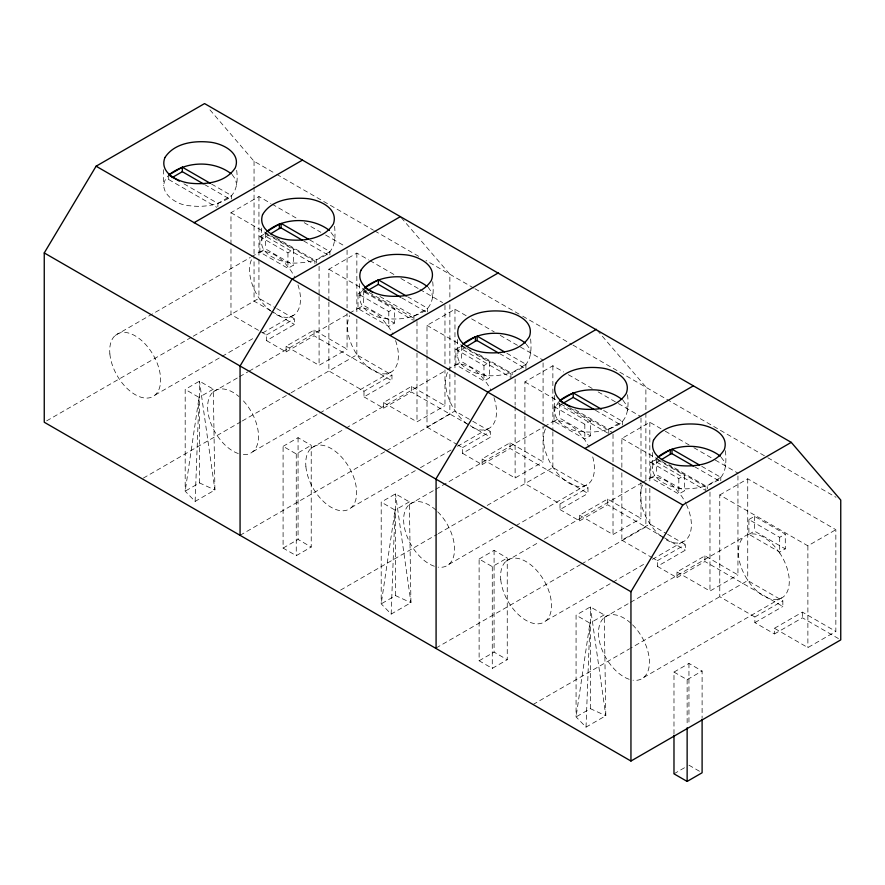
<?xml version="1.0" encoding="UTF-8"?>
<svg xmlns="http://www.w3.org/2000/svg" width="885" height="885" viewBox="0 0 885 885"><rect width="100%" height="100%" fill="white"/><g stroke="black" fill="none" stroke-linecap="round" stroke-linejoin="round"><path stroke-width="0.66" stroke-dasharray="4.42 3.32" d="M195.131 501.408L199.025 397.409L213.318 389.157L214.911 489.98L195.131 501.408L185.186 491.164L185.186 389.411L199.468 381.158L213.318 389.157M391.159 614.09L395.053 510.103L409.346 501.85L410.939 602.674L391.159 614.09L381.203 603.858L381.203 502.105L395.495 493.852L409.346 501.85M586.025 727.138L589.919 623.151L604.212 614.898L605.805 715.722L586.025 727.138L576.069 716.905L576.069 615.152L590.361 606.9L604.212 614.898M334.596 226.283C335.614 237.191 335.548 250.488 324.175 256.097C316.376 260.699 307.394 262.48 298.433 262.922C282.647 264.781 249.592 252.081 266.12 232.058L266.12 236.583L313.733 264.073M530.624 338.966C531.631 349.885 531.564 363.182 520.203 368.791C512.393 373.381 503.421 375.174 494.461 375.616C478.674 377.464 445.62 364.764 462.147 344.752L462.147 349.276L510.944 377.441L510.944 372.928L476.429 352.993M725.479 450.686C726.319 461.937 726.972 475.986 715.069 481.838C707.259 486.429 698.276 488.221 689.327 488.664C673.529 490.522 640.486 477.823 657.013 457.799L657.013 462.324L705.81 490.489L705.81 485.976L668.916 464.669M236.682 170.329C238.043 181.425 237.091 194.645 225.564 199.988C214.756 205.785 202.145 207.267 190.087 205.785C175.993 205.597 154.742 190.507 167.962 176.049M432.71 281.695C433.893 293.112 433.694 307.106 421.592 312.682C410.773 318.478 398.173 319.961 386.103 318.467C371.335 318.456 350.15 302.073 364.742 287.713M627.576 394.743C628.759 406.16 628.549 420.154 616.447 425.729C605.639 431.526 593.038 433.008 580.969 431.515C566.887 431.338 545.625 416.238 558.844 401.79M266.12 236.583L268.332 235.244M309.673 239.901L329.906 251.583L316.675 259.637L316.675 263.033M462.147 349.276L465.455 347.263M506.884 353.281L525.933 364.266L512.692 372.331L512.692 374.587M657.013 462.324L660.321 460.311M701.75 466.329L720.788 477.325L707.558 485.378L707.558 488.774M168.714 175.02L168.714 179.544L170.982 178.239M183.936 183.814L217.898 203.417L231.494 195.563L231.494 198.959M230.974 244.326L230.974 212.699L258.94 196.547L270.854 203.417M259.891 236.649L265.478 233.419L293.543 249.614L293.543 265.091L287.946 268.321L259.891 252.114L259.891 236.649L287.946 252.844L293.543 249.614M115.238 335.437L250.322 257.447M251.517 256.761L255.101 254.692A35.997 20.786 60 0 1 285.18 263.387L290.877 270.633A35.997 20.786 60 0 1 294.915 277.613M259.891 252.114L265.478 248.884L293.543 265.091M46.639 420.873L192.067 336.908M193.251 336.223L258.94 298.3L275.523 307.869M328.877 300.845L328.877 269.228L356.854 253.077L368.757 259.947M155.085 395.042L220.841 357.075M222.035 356.389L254.305 337.749M262.679 332.915L294.948 314.286M266.496 334.95L294.462 318.799L294.462 324.452L266.496 340.603L266.496 334.95L230.974 314.452L230.974 245.698M358.005 293.809L363.602 290.579L394.4 308.356L394.4 323.136L388.803 326.366L358.005 308.588L358.005 293.809L388.803 311.586L394.4 308.356M364.742 289.981L364.742 292.238L367.01 290.933M266.496 340.603L286.076 351.909L286.076 346.256L314.053 330.105L347.064 349.166L347.064 313.423M213.318 391.823L238.419 377.331M239.614 376.634L247.977 371.811M249.172 371.114L348.402 313.832M349.597 313.146L353.181 311.066A35.997 20.786 60 0 1 383.327 320.182L388.991 327.472A35.997 20.786 60 0 1 392.984 334.475M358.005 308.588L363.602 305.358L394.4 323.136M286.076 351.909L314.053 335.758L391.955 380.738L391.955 375.085L356.854 354.819L291.165 392.752M286.076 346.256L319.087 365.317L347.064 349.166M379.964 296.508L413.926 316.111L427.521 308.257L427.521 312.781M143.348 478.088L241.096 421.647M242.291 420.961L289.97 393.438M427.001 354.265L427.001 325.392L454.967 309.241L466.882 316.111M252.822 451.704L318.578 413.749M319.773 413.052L392.697 370.959M199.468 482.911L199.468 381.158L214.911 489.98L199.468 482.911L185.186 491.164L199.025 397.409L185.186 389.411M328.877 302.227L328.877 370.97L363.989 391.236L391.955 375.085M363.989 391.236L363.989 396.889L391.955 380.738M283.089 446.339L298.068 437.688L311.221 445.288L311.221 547.041L296.254 555.68L283.089 548.081L283.089 446.339L296.254 453.928L311.221 445.288M455.908 349.332L461.505 346.101L489.571 362.308L489.571 377.773L483.973 381.004L455.908 364.808L455.908 349.332L483.973 365.538L489.571 362.308M363.989 396.889L383.57 408.195L383.57 402.542L411.536 386.391L444.967 405.695L444.967 369.941M311.266 448.131L344.741 428.805M345.935 428.119L446.35 370.14M447.544 369.443L451.129 367.375A35.997 20.786 60 0 1 481.208 376.081L486.894 383.316A35.997 20.786 60 0 1 490.943 390.307M455.908 364.808L461.505 361.578L489.571 377.773M383.57 408.195L411.536 392.044L468.984 424.988M383.57 402.542L416.99 421.846L444.967 405.695M427.001 355.637L427.001 427.134L454.967 410.983L471.55 420.552M240.067 535.303L385.495 451.339M386.69 450.653L449.868 414.169L449.868 300.358M524.905 414.91L524.905 381.911L552.871 365.759L563.59 371.954M351.113 507.724L415.662 470.455M420.441 467.7L451.527 449.746M457.501 446.305L490.976 426.979M283.089 548.081L298.068 539.441L311.221 547.041M462.523 447.644L490.489 431.493L490.489 437.146L462.523 453.297L462.523 447.644L457.777 444.912M560.813 403.947L590.417 421.05L590.417 435.818L584.83 439.048L554.032 421.271L554.032 406.503L559.63 403.272M561.875 403.98L559.608 405.286L607.608 432.997M462.523 453.297L482.104 464.603L482.104 458.95L510.07 442.799L543.08 461.859L543.08 426.105M409.335 504.516L434.447 490.013M435.641 489.328L543.224 427.212M544.419 426.526L549.209 423.76A35.997 20.786 60 0 1 579.354 432.865L585.007 440.155A35.997 20.786 60 0 1 589.012 447.168M554.032 421.271L559.63 418.041L590.417 435.818M482.104 464.603L510.07 448.452L587.983 493.432L587.983 487.779L552.871 467.512L487.181 505.435M554.032 406.503L584.83 424.28L590.417 421.05M482.104 458.95L515.114 478.011L543.08 461.859M574.83 409.556L608.78 429.159L622.387 421.304L622.387 425.829M340.57 590.085L437.124 534.341M438.307 533.655L482.413 508.189M621.856 467.313L621.856 438.44L649.833 422.289L664.126 430.541M448.85 564.398L514.605 526.431M515.8 525.745L588.713 483.641M395.495 595.605L395.495 493.852L410.939 602.674L395.495 595.605L381.203 603.858L395.053 510.103L381.203 502.105M524.905 416.293L524.905 483.664L560.006 503.93L587.983 487.779M560.006 503.93L560.006 509.583L587.983 493.432M479.117 559.021L494.084 550.381L507.249 557.981L507.249 659.723L492.27 668.374L479.117 660.774L479.117 559.021L492.27 566.621L507.249 557.981M650.774 462.379L656.371 459.149L684.426 475.356L684.426 490.821L678.828 494.051L650.774 477.856L650.774 462.379L678.828 478.586L684.426 475.356M560.006 509.583L579.586 520.889L579.586 515.236L607.564 499.085L640.994 518.389L640.994 482.635M506.131 561.178L539.596 541.852M544.386 539.087L641.216 483.188M642.41 482.502L645.995 480.422A35.997 20.786 60 0 1 676.063 489.128L681.76 496.363A35.997 20.786 60 0 1 685.798 503.355M650.774 477.856L656.371 474.625L684.426 490.821M579.586 520.889L607.564 504.738L663.296 537.162M579.586 515.236L613.017 534.54L640.994 518.389M621.856 472.811L621.856 540.182L649.833 524.031L666.405 533.6M436.084 647.986L580.328 564.718M581.511 564.033L645.884 526.863L645.884 482.989M719.77 494.958L747.736 478.807L835.849 529.684L835.849 631.436L807.883 647.588L774.452 628.284L774.452 633.937L754.872 622.631L754.872 616.978L719.77 596.711L719.77 494.958L807.883 545.835L835.849 529.684M545.979 620.772L611.723 582.817M612.918 582.12L646.393 562.805M652.367 559.353L685.842 540.027M479.117 660.774L494.084 652.134L507.249 659.723M657.378 560.692L685.355 544.54L685.355 550.193L657.378 566.345L657.378 560.692L653.827 558.645M748.898 519.55L754.485 516.32L785.283 534.097L785.283 548.877L779.685 552.107L748.898 534.319L748.898 519.55L779.685 537.328L785.283 534.097M657.378 566.345L676.959 577.651L676.959 571.998L704.936 555.846L737.946 574.907L737.946 475.909M604.201 617.564L629.301 603.061M630.496 602.375L744.064 536.808M748.898 534.319L754.485 531.088L785.283 548.877M676.959 577.651L704.936 561.499L782.849 606.479L782.849 600.827L747.736 580.56L630.795 648.074M676.959 571.998L709.98 591.058L737.946 574.907M533.047 704.515L629.6 648.771M643.716 677.445L783.579 596.689M590.361 708.653L590.361 606.9L605.805 715.722L590.361 708.653L576.069 716.905L589.919 623.151L576.069 615.152M754.872 616.978L782.849 600.827M754.872 622.631L782.849 606.479M673.983 733.953L673.983 672.08L688.95 663.429L702.104 671.029L702.104 717.779M774.452 628.284L802.429 612.132L835.849 631.436M673.983 672.08L687.136 679.669L702.104 671.029M774.452 633.937L802.429 617.785L838.427 638.572M673.983 773.822L685.499 767.173M470.178 425.663L490.489 437.146M473.774 288.056L425.984 260.522M474.968 288.742L521.575 315.536M522.769 316.222L571.776 344.398M572.971 345.084L766.631 457.047M209.966 109.873L254.05 161.258L275.545 173.67M276.739 174.356L373.448 230.189M374.643 230.885L418.815 256.385M471.639 318.865L494.261 331.919M500.213 335.36L519.274 346.356M520.457 347.053L543.08 360.106M568.358 374.698L592.176 388.449M598.127 391.889L617.177 402.885M618.372 403.571L640.994 416.636M272.038 204.114L298.245 219.237M304.197 222.677L320.868 232.301M325.625 235.045L344.674 246.041M369.952 260.632L396.148 275.755M400.905 278.51L418.771 288.82M419.966 289.506L442.588 302.57M665.31 431.227L689.127 444.978M693.895 447.721L714.129 459.415M715.323 460.1L737.946 473.154M407.62 296.763L427.521 308.257M211.592 184.069L231.494 195.563M603.647 410.485L622.387 421.304M499.748 353.679L524.739 368.105M303.721 240.986L328.711 255.422M694.614 466.727L719.605 481.152M401.757 297.902L426.349 312.106M204.568 184.545L230.321 199.413M595.45 410.275L620.042 424.468M275.644 237.556L314.916 260.234L314.916 263.63M427.001 325.392L512.736 374.886M524.905 381.911L557.052 400.474M570.15 408.04L613.017 432.787M230.974 212.699L317.892 262.889M328.877 269.228L416.99 320.093M621.856 438.44L707.591 487.934M364.742 292.238L412.753 319.95M168.714 179.544L216.725 207.267M472.734 421.238L490.489 431.493M276.706 308.555L294.462 318.799M667.589 534.286L685.355 544.54M270.688 310.735L254.05 301.121L254.05 257.247M271.883 311.42L294.462 324.452M427.001 427.134L456.594 444.226M621.856 540.182L652.643 557.959M688.95 765.182L699.714 771.388M767.826 457.744L835.971 497.27M664.458 537.848L685.355 550.193M597.309 330.37L645.884 386.999L645.884 411.68M401.281 217.688L449.868 274.306L449.868 298.997M721.12 457.213L724.129 461.218L725.479 466.649M526.254 344.165L529.263 348.17L530.624 353.602M330.99 232.478L333.236 235.476L334.596 240.908M622.963 400.186L626.48 405.241L627.576 410.695M428.097 287.138L431.615 292.194L432.71 297.648M232.08 174.445L235.587 179.511L236.682 184.965M807.883 545.835L807.883 647.588M802.429 612.132L802.429 617.785M779.685 537.328L779.685 552.107M754.485 516.32L754.485 531.088M747.736 478.807L747.736 580.56M720.788 477.325L720.788 480.71M709.98 492.06L709.98 591.058M704.936 555.846L704.936 561.499M688.95 663.429L688.95 725.302M687.136 679.669L687.136 725.047M678.828 478.586L678.828 494.051M656.371 459.149L656.371 474.625M652.322 452.512L652.322 468.475M649.833 422.289L649.833 482.79M649.833 488.288L649.833 524.031M645.884 413.052L645.884 481.617M640.994 418.008L640.994 481.263M613.017 434.159L613.017 465.787M613.017 467.158L613.017 534.54M608.78 429.159L608.78 433.683M607.564 499.085L607.564 504.738M584.83 424.28L584.83 439.048M559.608 403.029L559.63 418.041M554.419 395.407L554.419 411.37M552.871 365.759L552.871 430.387M552.871 431.758L552.871 467.512M543.08 362.861L543.08 424.734M525.933 364.266L525.933 368.791M515.114 379.012L515.114 405.131M515.114 406.514L515.114 478.011M510.07 442.799L510.07 448.452M494.084 550.381L494.084 652.134M492.27 566.621L492.27 668.374M483.973 365.538L483.973 381.004M461.505 346.101L461.505 361.578M457.456 339.464L457.456 355.427M454.967 309.241L454.967 371.114M454.967 372.485L454.967 410.983M444.967 305.325L444.967 364.443M416.99 321.476L416.99 351.721M416.99 353.093L416.99 421.846M413.926 316.111L413.926 320.624M411.536 386.391L411.536 392.044M388.803 311.586L388.803 326.366M363.602 290.579L363.602 305.358M359.553 283.687L359.553 298.322M356.854 253.077L356.854 313.578M356.854 319.076L356.854 354.819M347.064 250.167L347.064 307.925M329.906 251.583L329.906 254.968M319.087 266.319L319.087 295.192M319.087 296.575L319.087 365.317M314.053 330.105L314.053 335.758M298.068 437.688L298.068 539.441M296.254 453.928L296.254 555.68M287.946 252.844L287.946 268.321M265.478 233.419L265.478 248.884M261.429 228.098L261.429 242.733M258.94 196.547L258.94 258.42M258.94 259.792L258.94 298.3M254.05 161.258L254.05 185.939M254.05 187.31L254.05 255.876M217.898 203.417L217.898 206.813M163.526 169.666L163.526 185.629M297.957 284.937A35.997 20.786 60 0 1 273.476 312.925M271.264 311.387A35.997 20.786 60 0 1 251.683 259.294M395.551 340.57A35.997 20.786 60 0 1 373.658 370.815A35.997 20.786 60 0 1 349.697 315.602M243.464 400.927A35.997 20.786 60 0 1 258.52 437.267A35.997 20.786 60 0 1 242.158 454.47M238.319 453.551A35.997 20.786 60 0 1 207.621 406.691A35.997 20.786 60 0 1 238.95 396.557M493.974 397.63A35.997 20.786 60 0 1 470.61 426.316M467.291 424.081A35.997 20.786 60 0 1 447.71 371.977M592.74 456.937A35.997 20.786 60 0 1 568.247 482.679A35.997 20.786 60 0 1 545.724 428.285M437.721 511.784A35.997 20.786 60 0 1 454.547 548.866A35.997 20.786 60 0 1 438.175 567.152M434.347 566.245A35.997 20.786 60 0 1 403.671 518.3A35.997 20.786 60 0 1 436.825 510.91M686.384 504.55A35.997 20.786 60 0 1 687.733 537.958A35.997 20.786 60 0 1 662.157 537.129M661.228 536.41A35.997 20.786 60 0 1 642.576 485.024M632.587 624.832A35.997 20.786 60 0 1 649.413 661.925A35.997 20.786 60 0 1 633.04 680.2M629.202 679.293A35.997 20.786 60 0 1 598.537 631.348A35.997 20.786 60 0 1 631.68 623.958M779.873 553.202L774.22 545.912A35.997 20.786 60 0 0 738.367 552.517A35.997 20.786 60 0 0 774.95 599.61A35.997 20.786 60 0 0 779.873 553.202M109.873 353.967A35.997 20.786 60 0 0 150.306 397.608A35.997 20.786 60 0 0 145.317 344.143A35.997 20.786 60 0 0 109.873 353.967M305.9 466.66A35.997 20.786 60 0 0 346.334 510.302A35.997 20.786 60 0 0 341.333 456.826A35.997 20.786 60 0 0 305.9 466.66M500.755 579.708A35.997 20.786 60 0 0 541.189 623.35A35.997 20.786 60 0 0 536.199 569.874A35.997 20.786 60 0 0 500.755 579.708"/><path stroke-width="1.33" d="M44.25 252.933L96.1 166.203L204.568 103.578L791.267 442.367L840.75 500.047L840.75 639.91L630.95 761.034L44.25 422.245L44.25 252.933L630.95 591.722L630.95 761.034M630.95 591.722L682.8 504.992L791.267 442.367M267.082 231.306C284.262 217.267 311.962 217.013 329.485 230.476M463.098 343.999C480.278 329.961 507.979 329.707 525.502 343.17M657.964 457.047C675.144 443.009 702.845 442.754 720.368 456.217M372.939 292.448L364.742 287.713C381.889 273.852 409.578 272.857 427.145 286.419M570.139 406.846L559.608 400.761C576.755 386.911 604.444 385.904 622.011 399.467M267.226 231.394L279.361 224.005L279.361 228.529L270.533 233.894M463.253 344.077L475.378 336.698L475.378 341.212L466.561 346.588M658.108 457.125L670.244 449.746L670.244 454.259L661.416 459.636M210.42 183.394L182.321 167.177L168.714 175.02C185.872 161.17 213.55 160.163 231.129 173.725M172.121 177.586L182.321 171.69L203.395 183.859M194.014 222.732L302.471 160.108M400.385 216.637L291.917 279.262L240.067 365.992L240.067 535.303M364.742 287.713L378.349 279.859L406.447 296.088M368.149 290.269L378.349 284.384L400.595 297.227M96.1 166.203L390.031 335.426L498.498 272.801M596.413 329.32L487.945 391.944L436.084 478.674L436.084 647.986M559.608 400.761L573.203 392.907L601.313 409.135M563.004 403.328L573.203 397.431L594.278 409.6M390.031 335.426L584.897 448.474L693.364 385.849M673.983 735.324L673.983 773.822L687.136 781.422L702.104 772.771L702.104 719.151M279.361 228.529L281.109 227.932L302.526 240.3M475.378 341.212L477.137 340.625L498.554 352.993M670.244 454.259L671.992 453.673L693.42 466.041M504.505 351.898L477.137 336.101L477.137 340.625M308.478 239.215L281.109 223.407L281.109 227.932M699.371 464.957L671.992 449.149L671.992 453.673M169.887 175.706L179.257 181.104M584.897 448.474L682.8 504.992M687.136 727.791L687.136 781.422M573.203 392.907L573.203 397.431M378.349 279.859L378.349 284.384M182.321 167.177L182.321 171.69M262.568 214.635C257.424 230.045 276.551 238.607 288.952 239.824C304.772 241.295 324.607 238.684 333.457 223.794C338.612 208.373 319.485 199.811 307.073 198.594C291.253 197.123 271.418 199.744 262.568 214.635M458.596 327.317C453.441 342.727 472.568 351.301 484.98 352.518C500.799 353.989 520.634 351.367 529.484 336.477C534.628 321.067 515.501 312.505 503.1 311.277C487.281 309.816 467.446 312.427 458.596 327.317M653.462 440.365C648.307 455.786 667.434 464.348 679.846 465.565C695.654 467.037 715.489 464.415 724.35 449.525C729.494 434.115 710.367 425.552 697.955 424.335C682.147 422.864 662.312 425.475 653.462 440.365M164.931 157.541C158.968 172.641 177.763 181.868 190.087 183.173C206.039 184.921 225.863 182.454 235.288 167.829C241.251 152.729 222.456 143.503 210.132 142.197C194.18 140.45 174.345 142.916 164.931 157.541M360.947 270.235C354.996 285.335 373.791 294.561 386.103 295.856C402.067 297.603 421.891 295.136 431.316 280.523C437.267 265.411 418.483 256.185 406.16 254.891C390.197 253.143 370.373 255.61 360.947 270.235M555.813 383.282C549.851 398.383 568.646 407.609 580.969 408.903C596.933 410.651 616.756 408.184 626.182 393.571C632.133 378.459 613.338 369.244 601.026 367.939C585.062 366.191 565.238 368.658 555.813 383.282"/></g></svg>
